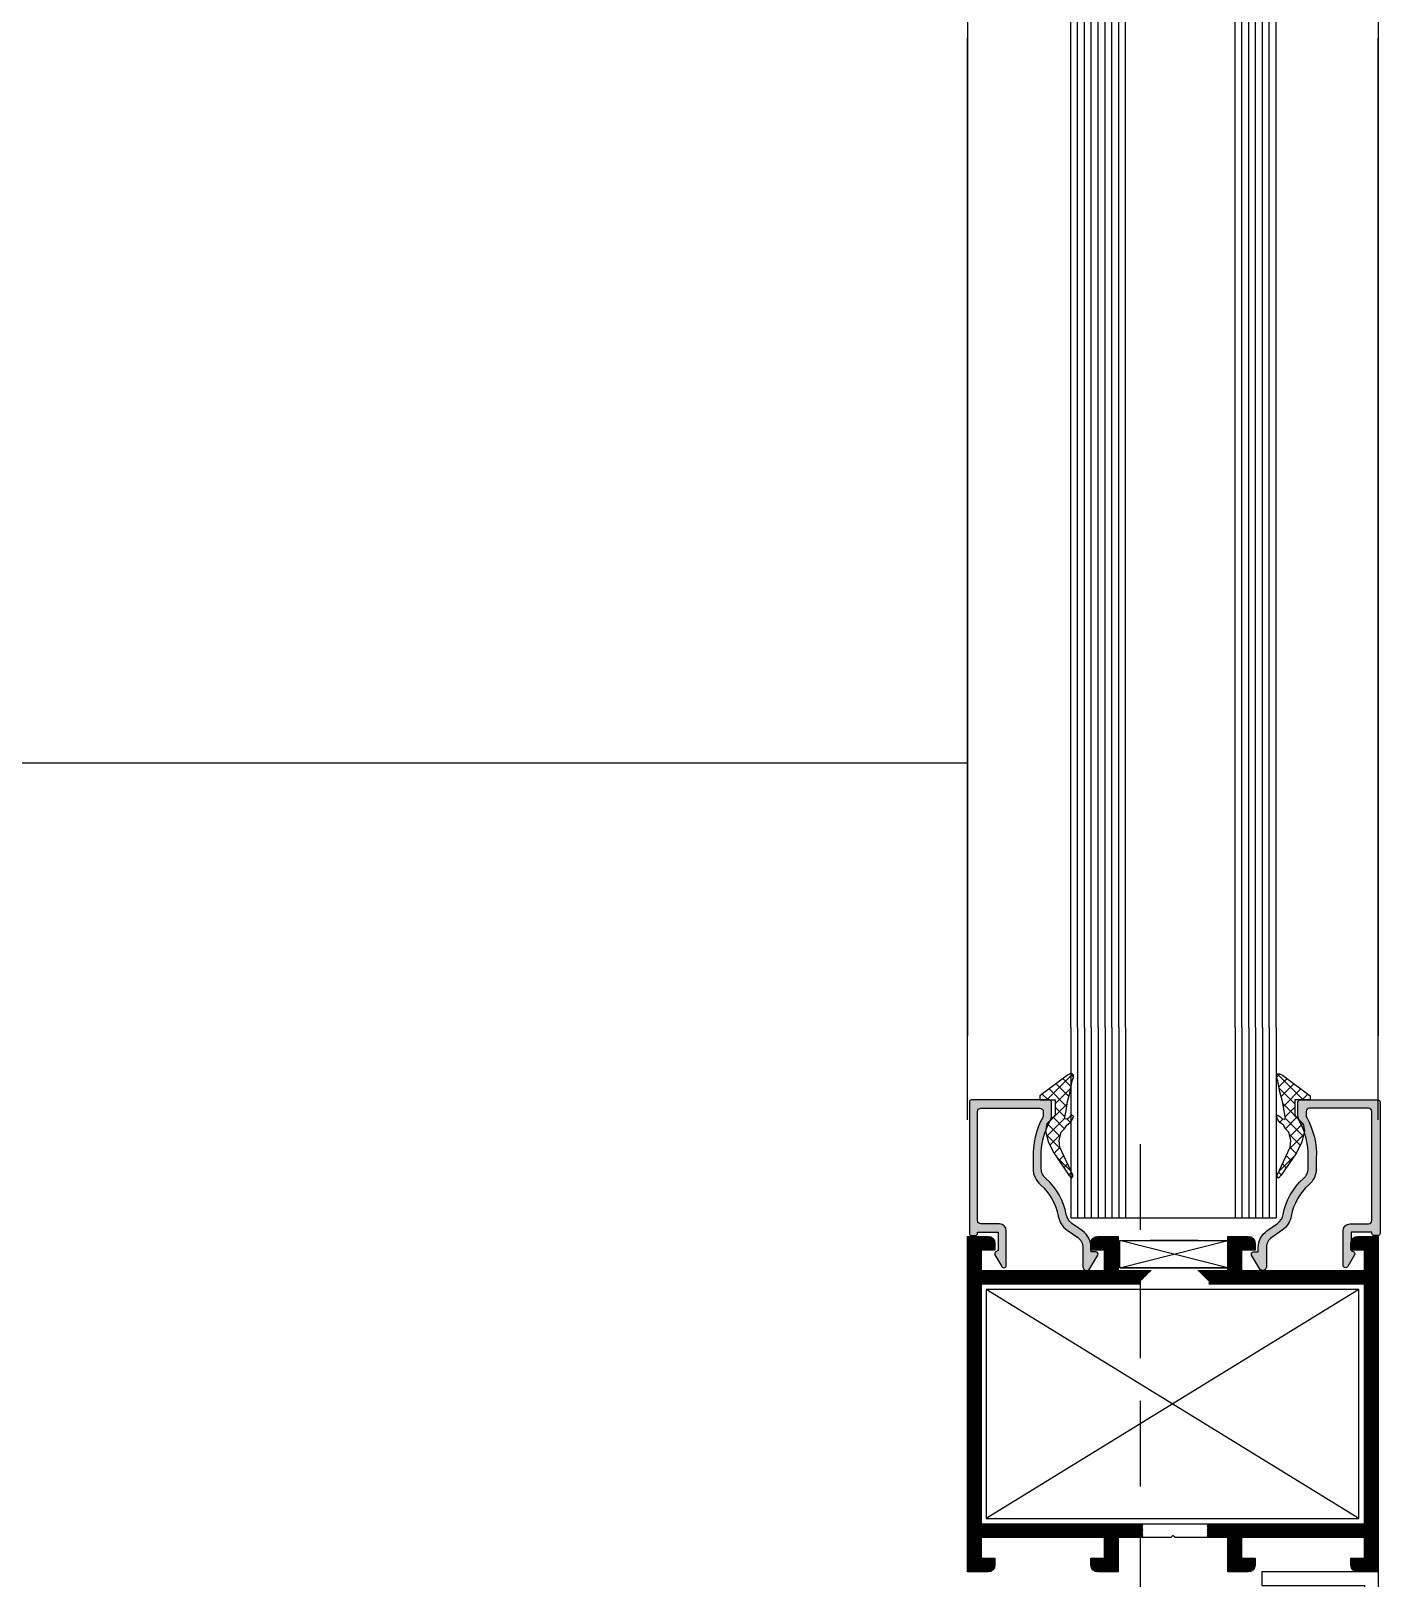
# Model space of a CAD drawing. Header units: inches. Extents: x 21 to 38546, y 13 to 15001.
# Drawn here: x 4862.08 to 4881.79, y 1315.77 to 1338.36 of the extents above; entities that cross this region are included whole.
import ezdxf

# ---------------------------------------------------------------- set-up
doc = ezdxf.new("R2010")
doc.units = ezdxf.units.IN
doc.header["$MEASUREMENT"] = 0
doc.linetypes.add('1+1 dbx a2$0$374_BLD_A1_BLOK_2$0$HIDDEN', pattern=[0.375, 0.25, -0.125])
for name, color, linetype, lineweight in [('Z_MİM_-KM-Gor-15', 8, 'Continuous', 25), ('Z_MİM_00', 8, 'Continuous', 25), ('Z_MİM_11', 8, 'Continuous', 25), ('Z_MİM_MYM_alüminyum levha', 8, 'Continuous', 25), ('Z_MİM_MYM_CAM', 8, 'Continuous', 25), ('Z_MİM_profiller', 8, 'Continuous', 25)]:
    doc.layers.add(name, color=color, linetype=linetype, lineweight=lineweight)

# ---------------------------------------------------------------- blocks, each defined once
blk = doc.blocks.new('*X99')
for p, q in [((0.6000000000000008, 14.74213562373095), (1.057864376269052, 15.2)), ((4.509902576697313, 11.4), (0.7549512883486603, 15.15495128834866)), ((0.9619417888266475, 13.33631045959123), (2.14321790242024, 14.51758657318482)), ((1.298532951600398, 11.90513466939861), (3.153370446972448, 13.75997216477066)), ((3.299999999999995, 10.84213562373095), (0.9979687022159378, 13.14416692151501)), ((1.607645654396018, 10.44648041922786), (4.16352299152466, 13.0023577563565)), ((4.328932188134529, 11.40000000000001), (5.173675536076872, 12.24474334794235)), ((4.506407832308855, 7.867960838455727), (1.5542718882059, 10.82009678255868)), ((1.858297259713005, 8.929365071578482), (3.299999999999995, 10.37106781186547)), ((1.069542366343369, 8.140610178208844), (1.571699141100899, 8.642766952966374)), ((4.501320343559641, 6.105281374238569), (1.898532951600403, 8.708068766197808)), ((1.898762177912838, 7.202063036811945), (3.582646961574107, 8.885947820473213)), ((2.552893218813454, 6.088427124746192), (4.432233047033633, 7.96776695296637)), ((2.485798732107331, 4.2535656850737), (4.555922317655451, 6.323689270621821)), ((4.046278254943945, 4.792556509887898), (2.487055078389392, 6.351779686442451)), ((0.9590909090909095, 0.9590909090909095), (3.099999999999991, 3.099999999999991)), ((2.741320343559641, 2.561980515339465), (2.031045271984718, 3.272255586914386)), ((3.448427124746186, 3.622640687119284), (2.59083814042407, 4.480229671441403)), ((1.327106781186547, 0.4406601717798216), (0.9114595351060168, 0.8563074178603519)), ((2.034213562373094, 1.501320343559641), (1.471252403545368, 2.064281502387369))]:
    blk.add_line(p, q)
blk = doc.blocks.new('A$C26d8dfcf')
h = blk.add_hatch()
h.set_pattern_fill('ANSI31', color=256, scale=0.1, angle=270, style=0)
h.set_pattern_definition([(314.9999999999999, (-14.44156997665578, 266.6406575571668), (0.0088388347648319, 0.0088388347648318), [])])
h.paths.add_polyline_path([(33.80414948840025, 47.57210713510129), (33.50414948840098, 47.57210713510129, 0.4142135623730951), (33.40414948839879, 47.47210713510093), (33.40414948839879, 47.37210713510103), (33.60414948839952, 47.37210713510103), (33.60414948839952, 47.07210713510129), (31.80414948840025, 47.07210713510129), (31.80414948840025, 47.37210713510103), (32.00359583552399, 47.37210713510103), (32.00359583552399, 47.48261541937654, 0.3837041459332901), (31.9041494883988, 47.57210713510129), (31.60414948839952, 47.57210713510129), (31.60414948839952, 47.07210713510129), (31.1694895680941, 47.07210713510129), (31.32806684937732, 46.91385399547106), (31.32806684937732, 46.87210713510103), (33.60414948839952, 46.87210713510103), (33.60414948839952, 44.26291940584042), (33.80414948840025, 44.26291940584042)])
h.paths.add_polyline_path([(33.60414948839952, 43.37210713510103), (31.30414948840025, 43.37210713510103), (31.30414948840025, 43.17210713510121), (31.60414948839952, 43.17210713510121), (31.60414948839952, 42.6721071351012), (31.9041494883988, 42.6721071351012, 0.414213562373095), (32.00414948840098, 42.77210713510111), (32.00414948840098, 42.87210713510103), (31.80414948840025, 42.87210713510103), (31.80414948840025, 43.17210713510121), (33.60414948839952, 43.17210713510121), (33.60414948839952, 42.87210713510103), (33.40414948839879, 42.87210713510103), (33.40414948839879, 42.77210713510111, 0.4142135623730951), (33.50414948840098, 42.6721071351012), (33.80414948840025, 42.6721071351012), (33.80414948840025, 44.26291940584042), (33.60414948839952, 44.26291940584042)])
h.paths.add_polyline_path([(28.00414948840098, 43.37210713510103), (28.00414948840098, 46.87210713510103), (30.32806684937732, 46.87210713510103), (30.32806684937732, 46.91385399547106), (30.48664413070782, 47.07210713510129), (30.00414948840098, 47.07210713510129), (30.00414948840098, 47.57210713510129), (29.70414948840171, 47.57210713510129, 0.414213562373095), (29.60414948839952, 47.47210713510093), (29.60414948839952, 47.37210713510103), (29.80414948840025, 47.37210713510103), (29.80414948840025, 47.07210713510129), (28.00414948840098, 47.07210713510129), (28.00414948840098, 47.37210713510103), (28.2041494884017, 47.37210713510103), (28.2041494884017, 47.47210713510093, 0.4142135623730951), (28.10414948839952, 47.57210713510129), (27.80414948840025, 47.57210713510129), (27.80414948840025, 42.6721071351012), (28.10414948839952, 42.6721071351012, 0.4142135623730951), (28.2041494884017, 42.77210713510111), (28.2041494884017, 42.87210713510103), (28.00414948840098, 42.87210713510103), (28.00414948840098, 43.17210713510121), (29.80414948840025, 43.17210713510121), (29.80414948840025, 42.87210713510103), (29.60414948839952, 42.87210713510103), (29.60414948839952, 42.77210713510111, 0.414213562373095), (29.70414948840171, 42.6721071351012), (30.00414948840098, 42.6721071351012), (30.00414948840098, 43.17210713510121), (30.36414948836154, 43.17210713510121), (30.36414948836154, 43.37210713510103)])
at = {"layer": 'Z_MİM_profiller'}
h = blk.add_hatch(color=256, dxfattribs=at)
edge = h.paths.add_edge_path()
edge.add_line((29.48952155314891, 47.40792374042029), (29.48952155314891, 47.12866445618374))
edge.add_arc((29.54409215373971, 47.1286644561751), 0.0545706005907967, 179.9999999909208, 329.9999999907841)
edge.add_line((29.59135168014672, 47.1013791558721), (29.70550231525539, 47.29909385558403))
edge.add_arc((29.67952155314252, 47.31409385558112), 0.0299999999979785, 330.0000000041787, 450.0000000041729)
edge.add_line((29.67952155314033, 47.34409385557909), (29.60952155312243, 47.34409385557909))
edge.add_line((29.60952155312243, 47.34409385557909), (29.60952155312243, 47.40792374042029))
edge.add_arc((29.30952155312645, 47.40792374042793), 0.299999999995979, 359.9999999985425, 414.9999999985099)
edge.add_line((29.48159448403585, 47.65366935370685), (29.3273937293945, 47.76164188449456))
edge.add_arc((29.44210901666541, 47.92547229337349), 0.2000000000177146, 190.3212811051015, 235.0000000033067, ccw=False)
edge.add_arc((28.34023223126259, 47.72480453372674), 0.9199999999694776, 10.32128109959403, 48.61674325615949)
edge.add_arc((29.08065598346488, 48.56514533791248), 0.20000000003269, 180.0000000102063, 228.6167432684387, ccw=False)
edge.add_line((28.88065598343219, 48.56514533787685), (28.88065598343219, 48.81171290319571))
edge.add_arc((29.87952155310422, 48.76409385552189), 0.9999999999887963, 151.0449756249407, 177.2705973600486, ccw=False)
edge.add_arc((28.82952155311784, 49.34504135750542), 0.2000000000246696, 331.0449756291079, 360.0000000009547)
edge.add_line((29.02952155314251, 49.34504135750875), (29.02952155314251, 49.53409385557005))
edge.add_arc((28.99952155314802, 49.53409385558032), 0.0299999999944944, 359.9999999803908, 449.9999999804858)
edge.add_line((28.99952155315823, 49.56409385557481), (27.85952155312243, 49.56409385557481))
edge.add_arc((27.85952155313444, 49.53409385558216), 0.0299999999926541, 90.00000002292713, 180.0000000231103)
edge.add_line((27.82952155314178, 49.53409385557005), (27.82952155314178, 47.61409385557453))
edge.add_arc((27.85952155313443, 47.61409385556244), 0.029999999992647, 179.9999999769168, 269.9999999770864)
edge.add_line((27.85952155312243, 47.58409385556979), (27.91952155313101, 47.58409385556979))
edge.add_arc((27.91952155314266, 47.61409385558609), 0.030000000016301, 269.9999999777514, 359.999999977921)
edge.add_line((27.94952155315896, 47.61409385557453), (27.94952155315896, 47.63409385556997))
edge.add_line((27.94952155315896, 47.63409385556997), (28.24952155315822, 47.63409385556997))
edge.add_line((28.24952155315822, 47.63409385556997), (28.24952155315822, 47.36409385557453))
edge.add_line((28.24952155315822, 47.36409385557453), (28.21452155315109, 47.34388659614295))
edge.add_arc((28.22952155314139, 47.31790583402973), 0.029999999994885, 119.9999999842444, 209.9999999843226)
edge.add_line((28.20354079102817, 47.30290583403939), (28.30212518285607, 47.13215265857707))
edge.add_arc((28.33340394715666, 47.15021146156062), 0.0361176059750744, 209.9999999927024, 359.9999999925944)
edge.add_line((28.36952155313174, 47.15021146155595), (28.36952155313174, 47.65409385556539))
edge.add_arc((28.26952155313251, 47.65409385556607), 0.099999999999227, 359.9999999996051, 449.999999999603)
edge.add_line((28.2695215531332, 47.75409385556531), (27.99952155315823, 47.75409385556531))
edge.add_arc((27.99952155315869, 47.80409385556503), 0.0499999999997272, 179.9999999994789, 269.9999999994789, ccw=False)
edge.add_line((27.94952155315896, 47.80409385556549), (27.94952155315896, 49.39409385557929))
edge.add_arc((27.99952155315868, 49.39409385557974), 0.0499999999997201, 90.00000000051301, 180.000000000513, ccw=False)
edge.add_line((27.99952155315823, 49.44409385557946), (28.85952155312243, 49.44409385557946))
edge.add_arc((28.85952155312198, 49.39409385557974), 0.0499999999997201, -5.130118552187923e-10, 89.9999999994829, ccw=False)
edge.add_line((28.9095215531217, 49.39409385557929), (28.9095215531217, 49.34245360520844))
edge.add_arc((28.83952155315498, 49.34245360519037), 0.0699999999667185, -29.07909850915621, 1.478389322073781e-08, ccw=False)
edge.add_arc((29.87952155316036, 48.76409385561924), 1.120000000006044, 150.9209014782315, 182.5790169290918)
edge.add_line((28.76065598345867, 48.71369706058567), (28.76065598345867, 48.56514533787685))
edge.add_arc((29.08065598345873, 48.56514533785851), 0.3200000000000536, 179.9999999967164, 228.6167432549527)
edge.add_arc((28.34023223122238, 47.72480453367785), 0.8000000000208187, 10.321281101096815, 48.61674325764142, ccw=False)
edge.add_arc((29.44210901664584, 47.92547229333272), 0.31999999998813, 190.3212811000466, 234.9999999983329)
edge.add_line((29.25856455701268, 47.66334363917531), (29.4127653116977, 47.55537110838758))
edge.add_arc((29.30952155315639, 47.40792374042337), 0.1799999999925161, -9.792984201340005e-10, 54.99999999906572, ccw=False)
h = blk.add_hatch(color=256, dxfattribs=at)
edge = h.paths.add_edge_path()
edge.add_line((32.16952155313101, 47.40792374042029), (32.16952155313101, 47.12866445618374))
edge.add_arc((32.11495095254049, 47.1286644561751), 0.0545706005905231, 209.9999999909224, 359.9999999909283, ccw=False)
edge.add_line((32.0676914261332, 47.1013791558721), (31.95354079102817, 47.29909385558403))
edge.add_arc((31.9795215531396, 47.31409385558207), 0.0299999999972059, 90, 209.9999999987887, ccw=False)
edge.add_line((31.9795215531396, 47.34409385557909), (32.04952155316114, 47.34409385557909))
edge.add_line((32.04952155316114, 47.34409385557909), (32.04952155316114, 47.40792374042029))
edge.add_arc((32.34952155315677, 47.40792374042802), 0.2999999999956344, 125.0000000014486, 180.0000000014765, ccw=False)
edge.add_line((32.17744862224772, 47.65366935370685), (32.33164937688543, 47.76164188449456))
edge.add_arc((32.21693408961274, 47.92547229337833), 0.2000000000227033, 304.9999999963176, 349.6787188938173)
edge.add_arc((33.31881087502024, 47.7248045337269), 0.9199999999687223, 131.3832567438125, 169.6787189004073, ccw=False)
edge.add_arc((32.57838712281792, 48.56514533791234), 0.2000000000330841, 311.3832567317603, 359.9999999898385)
edge.add_line((32.77838712285138, 48.56514533787685), (32.77838712285138, 48.81171290319571))
edge.add_arc((31.77952155317889, 48.76409385552188), 0.9999999999892544, 2.72940263995063, 28.95502437504701)
edge.add_arc((32.82952155316725, 49.34504135750557), 0.2000000000260726, 179.9999999990881, 208.9550243707209, ccw=False)
edge.add_line((32.62952155314105, 49.34504135750875), (32.62952155314105, 49.53409385557005))
edge.add_arc((32.65952155313261, 49.53409385558188), 0.0299999999915599, 90.00000002084408, 180.0000000225811, ccw=False)
edge.add_line((32.6595215531217, 49.56409385557481), (33.79952155316114, 49.56409385557481))
edge.add_arc((33.79952155314658, 49.53409385558188), 0.0299999999929241, -2.2581104985874845e-08, 89.99999997220789, ccw=False)
edge.add_line((33.82952155314178, 49.53409385557005), (33.82952155314178, 47.61409385557453))
edge.add_arc((33.79952155314658, 47.61409385556271), 0.0299999999951979, 269.99999998262996, 359.9999999774189, ccw=False)
edge.add_line((33.79952155316114, 47.58409385556979), (33.73952155314891, 47.58409385556979))
edge.add_arc((33.739521553138, 47.61409385558635), 0.030000000016571, 180.0000000225811, 270.0000000208441, ccw=False)
edge.add_line((33.70952155312097, 47.61409385557453), (33.70952155312097, 47.63409385556997))
edge.add_line((33.70952155312097, 47.63409385556997), (33.4095215531217, 47.63409385556997))
edge.add_line((33.4095215531217, 47.63409385556997), (33.4095215531217, 47.36409385557453))
edge.add_line((33.4095215531217, 47.36409385557453), (33.44452155313247, 47.34388659614295))
edge.add_arc((33.42952155314034, 47.31790583402971), 0.0299999999958253, -29.999999982528095, 60.00000001272622, ccw=False)
edge.add_line((33.45550231525539, 47.30290583403939), (33.35691792342386, 47.13215265857707))
edge.add_arc((33.32563915912596, 47.15021146156003), 0.0361176059724514, 180.0000000064926, 330.00000000594946, ccw=False)
edge.add_line((33.28952155315182, 47.15021146155595), (33.28952155315182, 47.65409385556539))
edge.add_arc((33.38952155315038, 47.65409385556631), 0.0999999999985448, 90, 180.0000000005211, ccw=False)
edge.add_line((33.38952155315038, 47.75409385556531), (33.6595215531217, 47.75409385556531))
edge.add_arc((33.6595215531217, 47.80409385556504), 0.0499999999997272, 270, 360.0000000005211)
edge.add_line((33.70952155312097, 47.80409385556549), (33.70952155312097, 49.39409385557929))
edge.add_arc((33.6595215531217, 49.39409385557974), 0.0499999999992724, 0, 90.00000000052108)
edge.add_line((33.6595215531217, 49.44409385557946), (32.79952155316113, 49.44409385557946))
edge.add_arc((32.79952155316113, 49.39409385557793), 0.0500000000015462, 90, 179.9999999984367)
edge.add_line((32.74952155315823, 49.39409385557929), (32.74952155315823, 49.34245360520844))
edge.add_arc((32.81952155312519, 49.34245360519025), 0.0699999999669672, 179.9999999851114, 209.079098508963)
edge.add_arc((31.77952155312068, 48.76409385561919), 1.120000000005087, -2.5790169290921767, 29.079098521799096, ccw=False)
edge.add_line((32.89838712282126, 48.71369706058567), (32.89838712282126, 48.56514533787685))
edge.add_arc((32.57838712282519, 48.56514533785457), 0.319999999996071, 311.38325674147757, 360, ccw=False)
edge.add_arc((33.31881087506026, 47.72480453367779), 0.8000000000202483, 131.3832567423061, 169.6787188988873)
edge.add_arc((32.21693408963819, 47.9254722933324), 0.3199999999876113, 305.0000000016311, 349.67871889999464, ccw=False)
edge.add_line((32.40047854927088, 47.66334363917531), (32.24627779458224, 47.55537110838758))
edge.add_arc((32.34952155312404, 47.40792374042348), 0.1799999999927178, 125.0000000010812, 180.0000000010131)
for p, q in [((27.80414948840025, 66.29734060960891), (27.80078780638923, 50.49943511920672)), ((33.80414948840025, 66.29734060960891), (33.80078780638923, 50.49943511920672)), ((27.80414948840025, 49.27210713510111), (27.80078780638923, 65.07001262550284)), ((33.80414948840025, 49.27210713510111), (33.80078780638923, 65.07001262550284))]:
    blk.add_line(p, q)
at = {"linetype": '1+1 dbx a2$0$374_BLD_A1_BLOK_2$0$HIDDEN', "ltscale": 5}
blk.add_line((30.32414948840433, 48.91845479150152), (30.32414948840433, 8.918454791501517), dxfattribs=at)
blk.add_lwpolyline([(31.1694895680941, 47.07210713510129), (31.60414948839952, 47.07210713510129), (31.60414948839952, 47.57210713510129), (31.9041494883988, 47.57210713510129, -0.414213562373095), (32.00414948840098, 47.47210713510093), (32.00414948840098, 47.37210713510103), (31.80414948840025, 47.37210713510103), (31.80414948840025, 47.07210713510129), (33.60414948839952, 47.07210713510129), (33.60414948839952, 47.37210713510103), (33.40414948839879, 47.37210713510103), (33.40414948839879, 47.47210713510093, -0.4142135623730951), (33.50414948840098, 47.57210713510129), (33.80414948840025, 47.57210713510129), (33.80414948840025, 42.6721071351012), (33.50414948840098, 42.6721071351012, -0.4142135623730951), (33.40414948839879, 42.77210713510111), (33.40414948839879, 42.87210713510103), (33.60414948839952, 42.87210713510103), (33.60414948839952, 43.17210713510121), (31.80414948840025, 43.17210713510121), (31.80414948840025, 42.87210713510103), (32.00414948840098, 42.87210713510103), (32.00414948840098, 42.77210713510111, -0.414213562373095), (31.9041494883988, 42.6721071351012), (31.60414948839952, 42.6721071351012), (31.60414948839952, 43.17210713510121), (30.8341494883809, 43.17210713510121), (30.80414948840025, 43.20210713510596), (30.77414948837231, 43.17210713510121), (30.00414948840098, 43.17210713510121), (30.00414948840098, 42.6721071351012), (29.70414948840171, 42.6721071351012, -0.414213562373095), (29.60414948839952, 42.77210713510111), (29.60414948839952, 42.87210713510103), (29.80414948840025, 42.87210713510103), (29.80414948840025, 43.17210713510121), (28.00414948840098, 43.17210713510121), (28.00414948840098, 42.87210713510103), (28.2041494884017, 42.87210713510103), (28.2041494884017, 42.77210713510111, -0.4142135623730951), (28.10414948839952, 42.6721071351012), (27.80414948840025, 42.6721071351012), (27.80414948840025, 47.57210713510129), (28.10414948839952, 47.57210713510129, -0.4142135623730951), (28.2041494884017, 47.47210713510093), (28.2041494884017, 47.37210713510103), (28.00414948840098, 47.37210713510103), (28.00414948840098, 47.07210713510129), (29.80414948840025, 47.07210713510129), (29.80414948840025, 47.37210713510103), (29.60414948839952, 47.37210713510103), (29.60414948839952, 47.47210713510093, -0.414213562373095), (29.70414948840171, 47.57210713510129), (30.00414948840098, 47.57210713510129), (30.00414948840098, 47.07210713510129), (30.48664413070782, 47.07210713510129)], format="xyb")
blk.add_lwpolyline([(30.32806684937732, 46.87210713510103), (28.00414948840098, 46.87210713510103), (28.00414948840098, 43.37210713510103), (33.60414948839952, 43.37210713510103), (33.60414948839952, 46.87210713510103), (31.32806684937732, 46.87210713510103)])
at = {"layer": 'Z_MİM_11'}
for p, q in [((30.02952155314251, 47.51405832746922), (31.60359992498179, 47.51405832746922)), ((31.60359992498179, 47.1140583274696), (30.02952155314251, 47.51405832746922)), ((30.02952155314251, 47.1140583274696), (31.60359992498179, 47.51405832746922)), ((30.02952155314251, 47.51299655300498), (31.60359992495996, 47.51299655300498)), ((31.60359992495996, 47.11299655300489), (30.02952155314251, 47.51299655300498)), ((30.02952155314251, 47.11299655300489), (31.60359992495996, 47.51299655300498)), ((30.02952155314251, 47.11299655300489), (30.02952155314251, 47.51299655300498)), ((30.02952155314251, 47.11299655300489), (30.02952155314251, 47.51299655300498)), ((31.16958536805232, 47.51321935293208), (30.46958536805159, 47.51321935293208)), ((31.60359992498179, 47.11299655300489), (31.60359992498179, 47.51405832746922)), ((31.60359992495996, 47.11299655300489), (31.60359992495996, 47.51299655300498)), ((30.02952155314251, 47.11299655300489), (31.60359992495996, 47.11299655300489)), ((31.60359992498179, 47.11299655300489), (30.02952155314251, 47.11299655300489))]:
    blk.add_line(p, q, dxfattribs=at)
at = {"layer": 'Z_MİM_11', "linetype": 'Continuous'}
for p, q in [((33.52048046076215, 46.79830231866026), (28.07465460025032, 43.44990291916018)), ((33.52048046076215, 43.44990291916018), (28.07465460025032, 46.79830231866026))]:
    blk.add_line(p, q, dxfattribs=at)
at = {"layer": 'Z_MİM_11', "elevation": 0.0016274945012187}
blk.add_lwpolyline([(28.96153527099359, 49.21409385557446), (28.94153527097496, 49.11409385557454), (28.98153527099039, 48.95409385556512), (29.06153527099213, 48.79409385555618), (29.28153527098966, 48.46409385557445), (29.32153527100144, 48.42409385556084), (29.34153527097643, 48.44409385555582), (29.34153527097643, 48.46409385557445), (29.151535270985, 48.87409385556066), (29.14153527097569, 48.97409385556056), (29.17153527100363, 49.09409385555591), (29.2215352710029, 49.1440938555561), (29.25153527098355, 49.19409385555582), (29.30153527098282, 49.23409385556989), (29.33153527098893, 49.27409385556074), (29.35153527098573, 49.32409385556048), (29.33153527098893, 49.3440938555559), (29.30153527098282, 49.32409385556048), (29.27153527100217, 49.29409385555619), (29.24153527097423, 49.28409385557007), (29.2215352710029, 49.29409385555619), (29.24153527097423, 49.40409385556541), (29.26153527099286, 49.54409385555618), (29.30153527098282, 49.68409385557015), (29.33153527098893, 49.8440938555559), (29.35153527098573, 49.8940938555561), (29.35153527098573, 49.92409385556085), (29.33153527098893, 49.94409385555582), (29.30153527098282, 49.94409385555582), (29.26153527099286, 49.92409385556085), (28.86153527099504, 49.62409385556066), (28.86153527099504, 49.56409385557481), (29.08153527098893, 49.56409385557481), (29.08153527098893, 49.3440938555559), (28.99153527097423, 49.244093855556), (28.98153527099039, 49.23409385556989)], close=True, dxfattribs=at)
at = {"layer": 'Z_MİM_11'}
blk.add_lwpolyline([(32.70647416642732, 49.21409385557446), (32.72647416644595, 49.11409385557454), (32.68647416643052, 48.95409385556512), (32.60647416642515, 48.79409385555618), (32.38647416643125, 48.46409385557445), (32.34647416641582, 48.42409385556084), (32.32647416644449, 48.44409385555582), (32.32647416644449, 48.46409385557445), (32.51647416643591, 48.87409385556066), (32.52647416644522, 48.97409385556056), (32.49647416641728, 49.09409385555591), (32.44647416641802, 49.1440938555561), (32.41647416643373, 49.19409385555582), (32.36647416643445, 49.23409385556989), (32.33647416643198, 49.27409385556074), (32.31647416643518, 49.32409385556048), (32.33647416643198, 49.3440938555559), (32.36647416643445, 49.32409385556048), (32.3964741664151, 49.29409385555619), (32.42647416644304, 49.28409385557007), (32.44647416641802, 49.29409385555619), (32.42647416644304, 49.40409385556541), (32.40647416642441, 49.54409385555618), (32.36647416643445, 49.68409385557015), (32.33647416643198, 49.8440938555559), (32.31647416643518, 49.8940938555561), (32.31647416643518, 49.92409385556085), (32.33647416643198, 49.94409385555582), (32.36647416643445, 49.94409385555582), (32.40647416642441, 49.92409385556085), (32.80647416642587, 49.62409385556066), (32.80647416642587, 49.56409385557481), (32.58647416643198, 49.56409385557481), (32.58647416643198, 49.3440938555559), (32.67647416644304, 49.244093855556), (32.68647416643052, 49.23409385556989)], close=True, dxfattribs=at)
at = {"layer": 'Z_MİM_11', "linetype": 'Continuous'}
blk.add_lwpolyline([(28.07465460025032, 46.79830231866026), (28.07465460025032, 43.44990291916018), (33.52048046076215, 43.44990291916018), (33.52048046076215, 46.79830231866026)], close=True, dxfattribs=at)
at = {"layer": 'Z_MİM_MYM_alüminyum levha'}
blk.add_lwpolyline([(31.36061568841451, 19.6321672647241), (33.78854370992321, 19.66254734237236), (33.80433986440239, 42.67210713510666), (32.10420251646628, 42.67210713510666), (32.10420251646628, 42.47210713510685), (33.60420251646628, 42.47210713510685), (33.58868096358693, 19.86254734237263), (31.36061568841451, 19.83216726472392)], dxfattribs=at)
at = {"layer": 'Z_MİM_MYM_CAM'}
for p, q in [((29.3112961731078, 50.62130453301733), (29.3112961731078, 67.38598779178983)), ((29.41129617310998, 50.62130453301733), (29.41129617310998, 67.38598779178983)), ((29.51129617310853, 50.62130453301733), (29.51129617310853, 67.38598779178983)), ((29.61129617310707, 50.62130453301733), (29.61129617310707, 67.38598779178983)), ((29.71129617310925, 50.62130453301733), (29.71129617310925, 67.38598779178983)), ((29.8112961731078, 50.62130453301733), (29.8112961731078, 67.38598779178983)), ((29.91129617310998, 50.62130453301733), (29.91129617310998, 67.38598779178983)), ((30.01129617310853, 50.62130453301733), (30.01129617310853, 67.38598779178983)), ((30.11129617310707, 50.62130453301733), (30.11129617310707, 67.38598779178983)), ((31.71129617310926, 50.62130453301733), (31.71129617310926, 67.38598779178983)), ((31.8112961731078, 50.62130453301733), (31.8112961731078, 67.38598779178983)), ((31.91129617310998, 50.62130453301733), (31.91129617310998, 67.38598779178983)), ((32.01129617310853, 50.62130453301733), (32.01129617310853, 67.38598779178983)), ((32.11129617310707, 50.62130453301733), (32.11129617310707, 67.38598779178983)), ((32.21129617310925, 50.62130453301733), (32.21129617310925, 67.38598779178983)), ((32.3112961731078, 50.62130453301733), (32.3112961731078, 67.38598779178983)), ((32.3112961731078, 50.62130453301733), (32.3112961731078, 67.38598779178983)), ((29.3112961731078, 50.62130453301779), (29.3112961731078, 47.8406060528864)), ((29.41129617310635, 50.62130453301779), (29.41129617310635, 47.8406060528864)), ((29.51129617310853, 50.62130453301779), (29.51129617310853, 47.8406060528864)), ((29.61129617310707, 50.62130453301779), (29.61129617310707, 47.8406060528864)), ((29.71129617310925, 50.62130453301779), (29.71129617310925, 47.8406060528864)), ((29.8112961731078, 50.62130453301779), (29.8112961731078, 47.8406060528864)), ((29.91129617310635, 50.62130453301779), (29.91129617310635, 47.8406060528864)), ((30.01129617310853, 50.62130453301779), (30.01129617310853, 47.8406060528864)), ((30.11129617310707, 50.62130453301779), (30.11129617310707, 47.8406060528864)), ((31.71129617310926, 50.62130453301779), (31.71129617310926, 47.8406060528864)), ((31.8112961731078, 50.62130453301779), (31.8112961731078, 47.8406060528864)), ((31.91129617310635, 50.62130453301779), (31.91129617310635, 47.8406060528864)), ((32.01129617310853, 50.62130453301779), (32.01129617310853, 47.8406060528864)), ((32.11129617310707, 50.62130453301779), (32.11129617310707, 47.8406060528864)), ((32.21129617310925, 50.62130453301779), (32.21129617310925, 47.8406060528864)), ((32.3112961731078, 50.62130453301779), (32.3112961731078, 47.8406060528864)), ((32.3112961731078, 50.62130453301779), (32.3112961731078, 47.8406060528864))]:
    blk.add_line(p, q, dxfattribs=at)
blk.add_lwpolyline([(29.3112961731078, 47.8406060528864), (32.3112961731078, 47.8406060528864)], dxfattribs=at)
at = {"layer": 'Z_MİM_profiller'}
for points in [[(29.48952155314891, 47.40792374042029), (29.48952155314891, 47.12866445618374, 0.7673269879780606), (29.59135168014672, 47.1013791558721), (29.70550231525539, 47.29909385558403, 0.5773502691895704), (29.67952155314033, 47.34409385557909), (29.60952155312243, 47.34409385557909), (29.60952155312243, 47.40792374042029, 0.2446984432288821), (29.48159448403585, 47.65366935370685), (29.3273937293945, 47.76164188449456, -0.197455453508841), (29.24534530496949, 47.88963876484602, 0.1686681947434591), (28.94843745629096, 48.41508447997465, -0.2153708107689416), (28.88065598343219, 48.56514533787685), (28.88065598343219, 48.81171290319571, -0.1149329606274341), (29.00452155314106, 49.24821677384125, 0.1270166537925254), (29.02952155314251, 49.34504135750875), (29.02952155314251, 49.53409385557005, 0.4142135623735391), (28.99952155315823, 49.56409385557481), (27.85952155312243, 49.56409385557481, 0.4142135623739831), (27.82952155314178, 49.53409385557005), (27.82952155314178, 47.61409385557453, 0.4142135623739831), (27.85952155312243, 47.58409385556979), (27.91952155313101, 47.58409385556979, 0.4142135623739831), (27.94952155315896, 47.61409385557453), (27.94952155315896, 47.63409385556997), (28.24952155315822, 47.63409385556997), (28.24952155315822, 47.36409385557453), (28.21452155315109, 47.34388659614295, 0.4142135623734795), (28.20354079102817, 47.30290583403939), (28.30212518285607, 47.13215265857707, 0.7673269879781915), (28.36952155313174, 47.15021146155595), (28.36952155313174, 47.65409385556539, 0.4142135623730951), (28.2695215531332, 47.75409385556531), (27.99952155315823, 47.75409385556531, -0.4142135623730951), (27.94952155315896, 47.80409385556549), (27.94952155315896, 49.39409385557929, -0.4142135623730951), (27.99952155315823, 49.44409385557946), (28.85952155312243, 49.44409385557946, -0.4142135623730951), (28.9095215531217, 49.39409385557929), (28.9095215531217, 49.34245360520844, -0.1275668014316753), (28.9006980237229, 49.30843244347896, 0.1390199349809964), (28.76065598345867, 48.71369706058567), (28.76065598345867, 48.56514533787685, 0.2153708107689559), (28.86910633995849, 48.32504796524699, -0.168668194743365), (29.12728707796686, 47.86813864772375, 0.197455453509212), (29.25856455701268, 47.66334363917531), (29.4127653116977, 47.55537110838758, -0.2446984432292466)], [(32.16952155313101, 47.40792374042029), (32.16952155313101, 47.12866445618374, -0.7673269879780606), (32.0676914261332, 47.1013791558721), (31.95354079102817, 47.29909385558403, -0.5773502691895704), (31.9795215531396, 47.34409385557909), (32.04952155316114, 47.34409385557909), (32.04952155316114, 47.40792374042029, -0.2446984432288821), (32.17744862224772, 47.65366935370685), (32.33164937688543, 47.76164188449456, 0.197455453508841), (32.41369780131408, 47.88963876484602, -0.1686681947434591), (32.71060564999261, 48.41508447997465, 0.2153708107689416), (32.77838712285138, 48.56514533787685), (32.77838712285138, 48.81171290319571, 0.1149329606274341), (32.65452155314251, 49.24821677384125, -0.1270166537925254), (32.62952155314105, 49.34504135750875), (32.62952155314105, 49.53409385557005, -0.4142135623735391), (32.6595215531217, 49.56409385557481), (33.79952155316114, 49.56409385557481, -0.4142135623739831), (33.82952155314178, 49.53409385557005), (33.82952155314178, 47.61409385557453, -0.4142135623739831), (33.79952155316114, 47.58409385556979), (33.73952155314891, 47.58409385556979, -0.4142135623739831), (33.70952155312097, 47.61409385557453), (33.70952155312097, 47.63409385556997), (33.4095215531217, 47.63409385556997), (33.4095215531217, 47.36409385557453), (33.44452155313247, 47.34388659614295, -0.4142135623734795), (33.45550231525539, 47.30290583403939), (33.35691792342386, 47.13215265857707, -0.7673269879781915), (33.28952155315182, 47.15021146155595), (33.28952155315182, 47.65409385556539, -0.4142135623730951), (33.38952155315038, 47.75409385556531), (33.6595215531217, 47.75409385556531, 0.4142135623730951), (33.70952155312097, 47.80409385556549), (33.70952155312097, 49.39409385557929, 0.4142135623730951), (33.6595215531217, 49.44409385557946), (32.79952155316113, 49.44409385557946, 0.4142135623730951), (32.74952155315823, 49.39409385557929), (32.74952155315823, 49.34245360520844, 0.1275668014316753), (32.75834508255702, 49.30843244347896, -0.1390199349809964), (32.89838712282126, 48.71369706058567), (32.89838712282126, 48.56514533787685, -0.2153708107689559), (32.78993676632508, 48.32504796524699, 0.168668194743365), (32.5317560283167, 47.86813864772375, -0.197455453509212), (32.40047854927088, 47.66334363917531), (32.24627779458224, 47.55537110838758, 0.2446984432292466)]]:
    blk.add_lwpolyline(points, format="xyb", close=True, dxfattribs=at)
at = {"layer": 'Z_MİM_11', "xscale": -0.1, "yscale": 0.1, "zscale": 0.1}
blk.add_blockref('*X99', (29.41153527099432, 48.42409385556084), dxfattribs=at)
at = {"layer": 'Z_MİM_11', "extrusion": (0, 0, -1), "xscale": -0.1, "yscale": 0.1, "zscale": -0.1}
blk.add_blockref('*X99', (-32.25647416642659, 48.42409385556084, 0.0016274945012187), dxfattribs=at)
blk = doc.blocks.new('-KM- AL-2 EĞİMLİ CEPHE')
at = {"layer": 'Z_MİM_-KM-Gor-15'}
blk.add_line((-597.8278156276433, -24.63350342849571, 8.6250769584e-06), (-493.5584056205153, -24.62322415824548, 1.73986733426e-05), dxfattribs=at)
blk.add_blockref('A$C26d8dfcf', (-521.3600420525931, -79.11069514093606, 1.72501539168e-05))

msp = doc.modelspace()

# ---------------------------------------------------------------- block references
at = {"layer": 'Z_MİM_00'}
msp.add_blockref('-KM- AL-2 EĞİMLİ CEPHE', (5369.317827415297, 1352.295967590131), dxfattribs=at)

doc.saveas('drawing.dxf')
